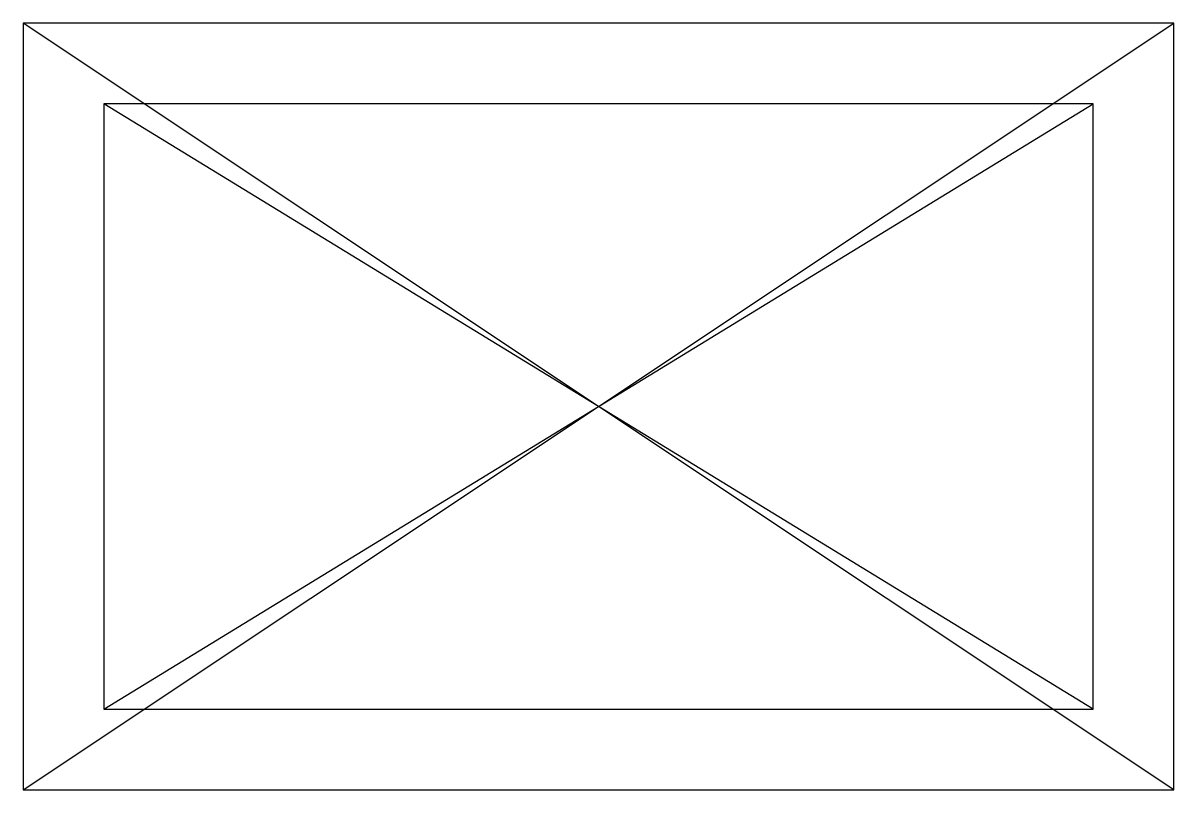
# Model space of a CAD drawing. Header units: millimetres. Extents: x -142 to 142, y -95 to 95.
import ezdxf

# ---------------------------------------------------------------- set-up
doc = ezdxf.new("R2010")
doc.units = ezdxf.units.MM
doc.layers.get('0').update_dxf_attribs({"linetype": 'CONTINUOUS'})

msp = doc.modelspace()

# ---------------------------------------------------------------- linework, layer by layer
for p, q in [((142.5, 95), (-142.5, 95)), ((-142.5, 95), (-142.5, -95)), ((-142.5, -95), (142.5, 95)), ((142.5, -95), (-142.5, 95)), ((142.5, -95), (142.5, 95)), ((122.5, 75), (-122.5, 75)), ((-122.5, 75), (-122.5, -75)), ((-122.5, -75), (122.5, 75)), ((122.5, -75), (-122.5, 75)), ((122.5, -75), (122.5, 75)), ((-122.5, -75), (122.5, -75)), ((-142.5, -95), (142.5, -95))]:
    msp.add_line(p, q)

doc.saveas('drawing.dxf')
